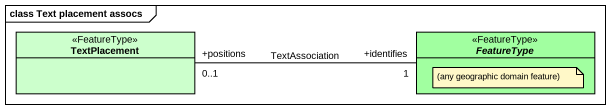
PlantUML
@startuml
mainframe class Text placement assocs
hide circle
hide empty members
class TextPlacement <<FeatureType>> #CCFFCC
abstract class FeatureType <<FeatureType>> #A1FFA0
FeatureType "+identifies\n1" -left- "+positions\n0..1" TextPlacement : TextAssociation
note as N1
  (any geographic domain feature)
end note
@enduml
